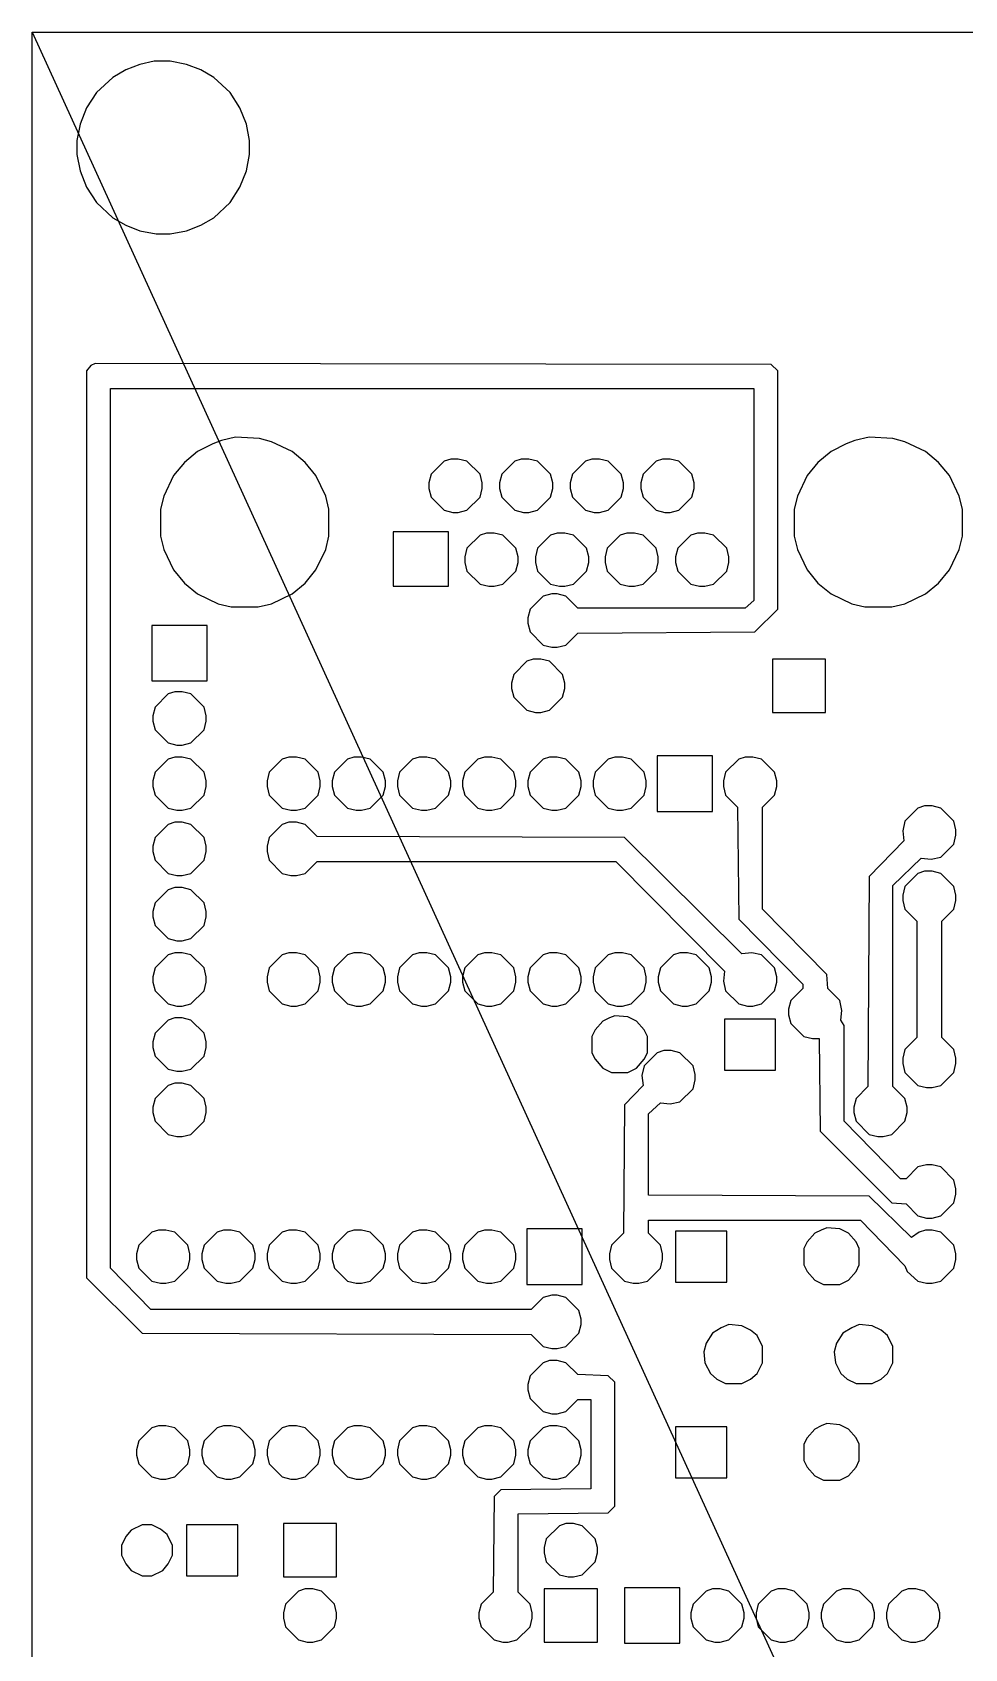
# Model space of a CAD drawing. Header units: millimetres. Extents: x 8 to 93, y 10 to 195.
# Drawn here: x 9 to 45.3, y 132.1 to 195 of the extents above; entities that cross this region are included whole.
import ezdxf

# ---------------------------------------------------------------- set-up
doc = ezdxf.new("R2010")
doc.units = ezdxf.units.MM
doc.layers.add('plocica', color=7, linetype='CONTINUOUS', lineweight=25, true_color=0x000000)
doc.layers.add('top', color=5, linetype='CONTINUOUS', lineweight=25, true_color=0x0000ff)

msp = doc.modelspace()

# ---------------------------------------------------------------- linework, layer by layer
at = {"layer": 'plocica'}
for p, q in [((9, 11), (9, 195)), ((9, 195), (93, 195)), ((9, 195), (93, 11))]:
    msp.add_line(p, q, dxfattribs=at)
at = {"layer": 'top'}
for points in [[(13.741, 193.88), (13.741, 193.88), (13.191, 193.753), (12.641, 193.541), (12.133, 193.245), (11.498, 192.652), (11.117, 192.06), (10.863, 191.425), (10.736, 190.79), (10.736, 190.239), (10.863, 189.604), (11.117, 188.969), (11.498, 188.377), (12.133, 187.784), (12.641, 187.488), (13.191, 187.276), (13.826, 187.149), (14.376, 187.149), (15.011, 187.276), (15.562, 187.488), (16.07, 187.784), (16.705, 188.377), (17.086, 188.969), (17.34, 189.604), (17.467, 190.239), (17.467, 190.79), (17.34, 191.425), (17.086, 192.06), (16.705, 192.652), (16.07, 193.245), (15.562, 193.541), (15.011, 193.753), (14.376, 193.88), (13.741, 193.88)], [(11.455, 182.111), (11.455, 182.111), (11.286, 182.027), (11.117, 181.815), (11.117, 146.509), (13.276, 144.35), (28.431, 144.308), (28.897, 143.842), (29.235, 143.757), (29.447, 143.757), (29.786, 143.842), (30.294, 144.35), (30.378, 144.689), (30.378, 144.9), (30.294, 145.239), (29.786, 145.747), (29.447, 145.832), (29.235, 145.832), (28.897, 145.747), (28.431, 145.281), (13.614, 145.281), (12.048, 146.89), (12.048, 181.138), (37.109, 181.138), (37.109, 172.883), (36.771, 172.586), (30.251, 172.586), (29.786, 173.052), (29.447, 173.137), (29.235, 173.137), (28.897, 173.052), (28.389, 172.544), (28.304, 172.205), (28.304, 171.994), (28.389, 171.655), (28.897, 171.147), (29.235, 171.062), (29.447, 171.062), (29.786, 171.147), (30.251, 171.613), (37.152, 171.655), (38.041, 172.544), (38.041, 181.815), (37.787, 182.069), (11.455, 182.111)], [(16.916, 179.233), (16.916, 179.233), (16.366, 179.106), (16.027, 178.979), (15.435, 178.682), (14.927, 178.259), (14.503, 177.751), (14.122, 176.947), (13.995, 176.439), (13.995, 175.38), (14.122, 174.872), (14.503, 174.068), (14.927, 173.56), (15.435, 173.137), (16.239, 172.756), (16.747, 172.629), (17.805, 172.629), (18.313, 172.756), (19.118, 173.137), (19.626, 173.56), (20.049, 174.068), (20.43, 174.872), (20.557, 175.38), (20.557, 176.439), (20.43, 176.947), (20.049, 177.751), (19.626, 178.259), (19.118, 178.682), (18.313, 179.063), (17.848, 179.19), (16.916, 179.233)], [(41.597, 179.233), (41.597, 179.233), (41.046, 179.106), (40.708, 178.979), (40.115, 178.682), (39.607, 178.259), (39.184, 177.751), (38.803, 176.947), (38.676, 176.439), (38.676, 175.38), (38.803, 174.872), (39.184, 174.068), (39.607, 173.56), (40.115, 173.137), (40.919, 172.756), (41.427, 172.629), (42.486, 172.629), (42.994, 172.756), (43.798, 173.137), (44.306, 173.56), (44.729, 174.068), (45.11, 174.872), (45.237, 175.38), (45.237, 176.439), (45.11, 176.947), (44.729, 177.751), (44.306, 178.259), (43.798, 178.682), (42.994, 179.063), (42.528, 179.19), (41.597, 179.233)], [(25.298, 178.386), (25.298, 178.386), (25.044, 178.301), (24.536, 177.793), (24.452, 177.455), (24.452, 177.243), (24.536, 176.904), (25.044, 176.396), (25.383, 176.312), (25.595, 176.312), (25.933, 176.396), (26.441, 176.904), (26.526, 177.243), (26.526, 177.455), (26.441, 177.793), (25.933, 178.301), (25.595, 178.386), (25.298, 178.386)], [(28.05, 178.386), (28.05, 178.386), (27.796, 178.301), (27.288, 177.793), (27.203, 177.455), (27.203, 177.243), (27.288, 176.904), (27.796, 176.396), (28.135, 176.312), (28.346, 176.312), (28.685, 176.396), (29.193, 176.904), (29.278, 177.243), (29.278, 177.455), (29.193, 177.793), (28.685, 178.301), (28.346, 178.386), (28.05, 178.386)], [(30.802, 178.386), (30.802, 178.386), (30.548, 178.301), (30.04, 177.793), (29.955, 177.455), (29.955, 177.243), (30.04, 176.904), (30.548, 176.396), (30.886, 176.312), (31.098, 176.312), (31.437, 176.396), (31.945, 176.904), (32.029, 177.243), (32.029, 177.455), (31.945, 177.793), (31.437, 178.301), (31.098, 178.386), (30.802, 178.386)], [(33.553, 178.386), (33.553, 178.386), (33.299, 178.301), (32.791, 177.793), (32.707, 177.455), (32.707, 177.243), (32.791, 176.904), (33.299, 176.396), (33.638, 176.312), (33.85, 176.312), (34.188, 176.396), (34.696, 176.904), (34.781, 177.243), (34.781, 177.455), (34.696, 177.793), (34.188, 178.301), (33.85, 178.386), (33.553, 178.386)], [(23.055, 175.55), (23.055, 175.55), (23.055, 173.433), (25.214, 173.433), (25.214, 175.55), (23.055, 175.55)], [(26.695, 175.507), (26.695, 175.507), (26.441, 175.423), (25.933, 174.915), (25.849, 174.576), (25.849, 174.364), (25.933, 174.026), (26.441, 173.518), (26.78, 173.433), (26.992, 173.433), (27.33, 173.518), (27.838, 174.026), (27.923, 174.364), (27.923, 174.576), (27.838, 174.915), (27.33, 175.423), (26.992, 175.507), (26.695, 175.507)], [(29.447, 175.507), (29.447, 175.507), (29.193, 175.423), (28.685, 174.915), (28.6, 174.576), (28.6, 174.364), (28.685, 174.026), (29.193, 173.518), (29.532, 173.433), (29.743, 173.433), (30.082, 173.518), (30.59, 174.026), (30.675, 174.364), (30.675, 174.576), (30.59, 174.915), (30.082, 175.423), (29.743, 175.507), (29.447, 175.507)], [(32.156, 175.507), (32.156, 175.507), (31.902, 175.423), (31.394, 174.915), (31.31, 174.576), (31.31, 174.364), (31.394, 174.026), (31.902, 173.518), (32.241, 173.433), (32.453, 173.433), (32.791, 173.518), (33.299, 174.026), (33.384, 174.364), (33.384, 174.576), (33.299, 174.915), (32.791, 175.423), (32.453, 175.507), (32.156, 175.507)], [(34.908, 175.507), (34.908, 175.507), (34.654, 175.423), (34.146, 174.915), (34.061, 174.576), (34.061, 174.364), (34.146, 174.026), (34.654, 173.518), (34.993, 173.433), (35.204, 173.433), (35.543, 173.518), (36.051, 174.026), (36.136, 174.364), (36.136, 174.576), (36.051, 174.915), (35.543, 175.423), (35.204, 175.507), (34.908, 175.507)], [(13.657, 171.909), (13.657, 171.909), (13.657, 169.75), (15.816, 169.75), (15.816, 171.909), (13.657, 171.909)], [(28.516, 170.597), (28.516, 170.597), (28.262, 170.512), (27.754, 170.004), (27.669, 169.665), (27.669, 169.454), (27.754, 169.115), (28.262, 168.607), (28.6, 168.522), (28.812, 168.522), (29.151, 168.607), (29.659, 169.115), (29.743, 169.454), (29.743, 169.665), (29.659, 170.004), (29.151, 170.512), (28.812, 170.597), (28.516, 170.597)], [(37.829, 170.597), (37.829, 170.597), (37.829, 168.522), (39.903, 168.522), (39.903, 170.597), (37.829, 170.597)], [(14.546, 169.327), (14.546, 169.327), (14.292, 169.242), (13.784, 168.734), (13.699, 168.395), (13.699, 168.184), (13.784, 167.845), (14.292, 167.337), (14.63, 167.252), (14.842, 167.252), (15.181, 167.337), (15.689, 167.845), (15.773, 168.184), (15.773, 168.395), (15.689, 168.734), (15.181, 169.242), (14.842, 169.327), (14.546, 169.327)], [(14.546, 166.787), (14.546, 166.787), (14.292, 166.702), (13.784, 166.194), (13.699, 165.855), (13.699, 165.644), (13.784, 165.305), (14.292, 164.797), (14.63, 164.712), (14.842, 164.712), (15.181, 164.797), (15.689, 165.305), (15.773, 165.644), (15.773, 165.855), (15.689, 166.194), (15.181, 166.702), (14.842, 166.787), (14.546, 166.787)], [(18.991, 166.787), (18.991, 166.787), (18.737, 166.702), (18.229, 166.194), (18.144, 165.855), (18.144, 165.644), (18.229, 165.305), (18.737, 164.797), (19.075, 164.712), (19.287, 164.712), (19.626, 164.797), (20.134, 165.305), (20.218, 165.644), (20.218, 165.855), (20.134, 166.194), (19.626, 166.702), (19.287, 166.787), (18.991, 166.787)], [(21.531, 166.787), (21.531, 166.787), (21.277, 166.702), (20.769, 166.194), (20.684, 165.855), (20.684, 165.644), (20.769, 165.305), (21.277, 164.797), (21.615, 164.712), (21.827, 164.712), (22.166, 164.797), (22.674, 165.305), (22.758, 165.644), (22.758, 165.855), (22.674, 166.194), (22.166, 166.702), (21.827, 166.787), (21.531, 166.787)], [(24.071, 166.787), (24.071, 166.787), (23.817, 166.702), (23.309, 166.194), (23.224, 165.855), (23.224, 165.644), (23.309, 165.305), (23.817, 164.797), (24.155, 164.712), (24.367, 164.712), (24.706, 164.797), (25.214, 165.305), (25.298, 165.644), (25.298, 165.855), (25.214, 166.194), (24.706, 166.702), (24.367, 166.787), (24.071, 166.787)], [(26.611, 166.787), (26.611, 166.787), (26.357, 166.702), (25.849, 166.194), (25.764, 165.855), (25.764, 165.644), (25.849, 165.305), (26.357, 164.797), (26.695, 164.712), (26.907, 164.712), (27.246, 164.797), (27.754, 165.305), (27.838, 165.644), (27.838, 165.855), (27.754, 166.194), (27.246, 166.702), (26.907, 166.787), (26.611, 166.787)], [(29.151, 166.787), (29.151, 166.787), (28.897, 166.702), (28.389, 166.194), (28.304, 165.855), (28.304, 165.644), (28.389, 165.305), (28.897, 164.797), (29.235, 164.712), (29.447, 164.712), (29.786, 164.797), (30.294, 165.305), (30.378, 165.644), (30.378, 165.855), (30.294, 166.194), (29.786, 166.702), (29.447, 166.787), (29.151, 166.787)], [(31.691, 166.787), (31.691, 166.787), (31.437, 166.702), (30.929, 166.194), (30.844, 165.855), (30.844, 165.644), (30.929, 165.305), (31.437, 164.797), (31.775, 164.712), (31.987, 164.712), (32.326, 164.797), (32.834, 165.305), (32.918, 165.644), (32.918, 165.855), (32.834, 166.194), (32.326, 166.702), (31.987, 166.787), (31.691, 166.787)], [(33.342, 166.829), (33.342, 166.829), (33.342, 164.67), (35.501, 164.67), (35.501, 166.829), (33.342, 166.829)], [(36.771, 166.787), (36.771, 166.787), (36.517, 166.702), (36.009, 166.194), (35.924, 165.855), (35.924, 165.644), (36.009, 165.305), (36.474, 164.839), (36.517, 160.479), (39.014, 157.939), (39.014, 157.77), (38.549, 157.304), (38.464, 156.965), (38.464, 156.754), (38.549, 156.415), (39.057, 155.907), (39.395, 155.822), (39.649, 155.822), (39.692, 152.224), (42.486, 149.43), (43.036, 149.388), (43.502, 148.922), (43.84, 148.837), (44.052, 148.837), (44.391, 148.922), (44.899, 149.43), (44.983, 149.769), (44.983, 149.98), (44.899, 150.319), (44.391, 150.827), (44.052, 150.912), (43.84, 150.912), (43.502, 150.827), (43.036, 150.361), (42.824, 150.361), (40.623, 152.605), (40.623, 156.33), (40.496, 156.542), (40.538, 156.923), (40.454, 157.304), (39.988, 157.77), (39.946, 158.32), (37.448, 160.86), (37.448, 164.839), (37.914, 165.305), (37.998, 165.644), (37.998, 165.855), (37.914, 166.194), (37.406, 166.702), (37.067, 166.787), (36.771, 166.787)], [(43.756, 164.882), (43.756, 164.882), (43.502, 164.797), (42.994, 164.289), (42.909, 163.908), (42.951, 163.527), (41.597, 162.13), (41.554, 153.96), (41.089, 153.494), (41.004, 153.155), (41.004, 152.944), (41.089, 152.605), (41.597, 152.097), (41.935, 152.012), (42.147, 152.012), (42.486, 152.097), (42.994, 152.605), (43.078, 152.944), (43.078, 153.155), (42.994, 153.494), (42.528, 153.96), (42.528, 161.791), (43.629, 162.85), (44.01, 162.807), (44.391, 162.892), (44.899, 163.4), (44.983, 163.739), (44.983, 163.95), (44.899, 164.289), (44.391, 164.797), (44.052, 164.882), (43.756, 164.882)], [(14.546, 164.247), (14.546, 164.247), (14.292, 164.162), (13.784, 163.654), (13.699, 163.315), (13.699, 163.104), (13.784, 162.765), (14.292, 162.257), (14.63, 162.172), (14.842, 162.172), (15.181, 162.257), (15.689, 162.765), (15.773, 163.104), (15.773, 163.315), (15.689, 163.654), (15.181, 164.162), (14.842, 164.247), (14.546, 164.247)], [(18.991, 164.247), (18.991, 164.247), (18.737, 164.162), (18.229, 163.654), (18.144, 163.315), (18.144, 163.104), (18.229, 162.765), (18.737, 162.257), (19.075, 162.172), (19.287, 162.172), (19.626, 162.257), (20.091, 162.723), (31.733, 162.723), (35.966, 158.447), (35.924, 158.066), (36.009, 157.685), (36.517, 157.177), (36.855, 157.092), (37.067, 157.092), (37.406, 157.177), (37.914, 157.685), (37.998, 158.024), (37.998, 158.235), (37.914, 158.574), (37.406, 159.082), (37.025, 159.167), (36.644, 159.124), (32.072, 163.654), (20.091, 163.696), (19.626, 164.162), (19.287, 164.247), (18.991, 164.247)], [(43.756, 162.342), (43.756, 162.342), (43.502, 162.257), (42.994, 161.749), (42.909, 161.41), (42.909, 161.199), (42.994, 160.86), (43.459, 160.394), (43.459, 155.865), (42.994, 155.399), (42.909, 155.06), (42.909, 154.849), (42.994, 154.51), (43.502, 154.002), (43.84, 153.917), (44.052, 153.917), (44.391, 154.002), (44.899, 154.51), (44.983, 154.849), (44.983, 155.06), (44.899, 155.399), (44.433, 155.865), (44.433, 160.394), (44.899, 160.86), (44.983, 161.199), (44.983, 161.41), (44.899, 161.749), (44.391, 162.257), (44.052, 162.342), (43.756, 162.342)], [(14.546, 161.707), (14.546, 161.707), (14.292, 161.622), (13.784, 161.114), (13.699, 160.775), (13.699, 160.564), (13.784, 160.225), (14.292, 159.717), (14.63, 159.632), (14.842, 159.632), (15.181, 159.717), (15.689, 160.225), (15.773, 160.564), (15.773, 160.775), (15.689, 161.114), (15.181, 161.622), (14.842, 161.707), (14.546, 161.707)], [(14.546, 159.167), (14.546, 159.167), (14.292, 159.082), (13.784, 158.574), (13.699, 158.235), (13.699, 158.024), (13.784, 157.685), (14.292, 157.177), (14.63, 157.092), (14.842, 157.092), (15.181, 157.177), (15.689, 157.685), (15.773, 158.024), (15.773, 158.235), (15.689, 158.574), (15.181, 159.082), (14.842, 159.167), (14.546, 159.167)], [(18.991, 159.167), (18.991, 159.167), (18.737, 159.082), (18.229, 158.574), (18.144, 158.235), (18.144, 158.024), (18.229, 157.685), (18.737, 157.177), (19.075, 157.092), (19.287, 157.092), (19.626, 157.177), (20.134, 157.685), (20.218, 158.024), (20.218, 158.235), (20.134, 158.574), (19.626, 159.082), (19.287, 159.167), (18.991, 159.167)], [(21.531, 159.167), (21.531, 159.167), (21.277, 159.082), (20.769, 158.574), (20.684, 158.235), (20.684, 158.024), (20.769, 157.685), (21.277, 157.177), (21.615, 157.092), (21.827, 157.092), (22.166, 157.177), (22.674, 157.685), (22.758, 158.024), (22.758, 158.235), (22.674, 158.574), (22.166, 159.082), (21.827, 159.167), (21.531, 159.167)], [(24.071, 159.167), (24.071, 159.167), (23.817, 159.082), (23.309, 158.574), (23.224, 158.235), (23.224, 158.024), (23.309, 157.685), (23.817, 157.177), (24.155, 157.092), (24.367, 157.092), (24.706, 157.177), (25.214, 157.685), (25.298, 158.024), (25.298, 158.235), (25.214, 158.574), (24.706, 159.082), (24.367, 159.167), (24.071, 159.167)], [(26.611, 159.167), (26.611, 159.167), (26.357, 159.082), (25.849, 158.574), (25.764, 158.235), (25.764, 158.024), (25.849, 157.685), (26.357, 157.177), (26.695, 157.092), (26.907, 157.092), (27.246, 157.177), (27.754, 157.685), (27.838, 158.024), (27.838, 158.235), (27.754, 158.574), (27.246, 159.082), (26.907, 159.167), (26.611, 159.167)], [(29.151, 159.167), (29.151, 159.167), (28.897, 159.082), (28.389, 158.574), (28.304, 158.235), (28.304, 158.024), (28.389, 157.685), (28.897, 157.177), (29.235, 157.092), (29.447, 157.092), (29.786, 157.177), (30.294, 157.685), (30.378, 158.024), (30.378, 158.235), (30.294, 158.574), (29.786, 159.082), (29.447, 159.167), (29.151, 159.167)], [(31.691, 159.167), (31.691, 159.167), (31.437, 159.082), (30.929, 158.574), (30.844, 158.235), (30.844, 158.024), (30.929, 157.685), (31.437, 157.177), (31.775, 157.092), (31.987, 157.092), (32.326, 157.177), (32.834, 157.685), (32.918, 158.024), (32.918, 158.235), (32.834, 158.574), (32.326, 159.082), (31.987, 159.167), (31.691, 159.167)], [(34.231, 159.167), (34.231, 159.167), (33.977, 159.082), (33.469, 158.574), (33.384, 158.235), (33.384, 158.024), (33.469, 157.685), (33.977, 157.177), (34.315, 157.092), (34.527, 157.092), (34.866, 157.177), (35.374, 157.685), (35.458, 158.024), (35.458, 158.235), (35.374, 158.574), (34.866, 159.082), (34.527, 159.167), (34.231, 159.167)], [(31.691, 156.711), (31.691, 156.711), (31.479, 156.627), (31.225, 156.5), (30.929, 156.161), (30.802, 155.907), (30.802, 155.272), (30.929, 155.018), (31.225, 154.679), (31.564, 154.51), (32.199, 154.51), (32.537, 154.679), (32.834, 155.018), (32.961, 155.272), (32.961, 155.907), (32.834, 156.161), (32.537, 156.5), (32.199, 156.669), (31.691, 156.711)], [(14.546, 156.627), (14.546, 156.627), (14.292, 156.542), (13.784, 156.034), (13.699, 155.695), (13.699, 155.484), (13.784, 155.145), (14.292, 154.637), (14.63, 154.552), (14.842, 154.552), (15.181, 154.637), (15.689, 155.145), (15.773, 155.484), (15.773, 155.695), (15.689, 156.034), (15.181, 156.542), (14.842, 156.627), (14.546, 156.627)], [(35.966, 156.584), (35.966, 156.584), (35.966, 154.595), (37.956, 154.595), (37.956, 156.584), (35.966, 156.584)], [(33.596, 155.357), (33.596, 155.357), (33.342, 155.272), (32.834, 154.764), (32.749, 154.383), (32.791, 154.002), (32.072, 153.24), (32.029, 148.245), (31.564, 147.779), (31.479, 147.44), (31.479, 147.229), (31.564, 146.89), (32.072, 146.382), (32.41, 146.297), (32.622, 146.297), (32.961, 146.382), (33.469, 146.89), (33.553, 147.229), (33.553, 147.44), (33.469, 147.779), (33.003, 148.245), (33.003, 148.753), (41.258, 148.753), (42.994, 146.975), (43.078, 146.763), (43.502, 146.382), (43.84, 146.297), (44.052, 146.297), (44.391, 146.382), (44.899, 146.89), (44.983, 147.229), (44.983, 147.44), (44.899, 147.779), (44.391, 148.287), (44.052, 148.372), (43.798, 148.372), (43.544, 148.287), (43.248, 148.075), (41.597, 149.684), (33.003, 149.726), (33.003, 152.901), (33.469, 153.325), (33.85, 153.282), (34.231, 153.367), (34.739, 153.875), (34.823, 154.214), (34.823, 154.425), (34.739, 154.764), (34.231, 155.272), (33.892, 155.357), (33.596, 155.357)], [(14.546, 154.087), (14.546, 154.087), (14.292, 154.002), (13.784, 153.494), (13.699, 153.155), (13.699, 152.944), (13.784, 152.605), (14.292, 152.097), (14.63, 152.012), (14.842, 152.012), (15.181, 152.097), (15.689, 152.605), (15.773, 152.944), (15.773, 153.155), (15.689, 153.494), (15.181, 154.002), (14.842, 154.087), (14.546, 154.087)], [(13.911, 148.372), (13.911, 148.372), (13.657, 148.287), (13.149, 147.779), (13.064, 147.44), (13.064, 147.229), (13.149, 146.89), (13.657, 146.382), (13.995, 146.297), (14.207, 146.297), (14.546, 146.382), (15.054, 146.89), (15.138, 147.229), (15.138, 147.44), (15.054, 147.779), (14.546, 148.287), (14.207, 148.372), (13.911, 148.372)], [(16.451, 148.372), (16.451, 148.372), (16.197, 148.287), (15.689, 147.779), (15.604, 147.44), (15.604, 147.229), (15.689, 146.89), (16.197, 146.382), (16.535, 146.297), (16.747, 146.297), (17.086, 146.382), (17.594, 146.89), (17.678, 147.229), (17.678, 147.44), (17.594, 147.779), (17.086, 148.287), (16.747, 148.372), (16.451, 148.372)], [(18.991, 148.372), (18.991, 148.372), (18.737, 148.287), (18.229, 147.779), (18.144, 147.44), (18.144, 147.229), (18.229, 146.89), (18.737, 146.382), (19.075, 146.297), (19.287, 146.297), (19.626, 146.382), (20.134, 146.89), (20.218, 147.229), (20.218, 147.44), (20.134, 147.779), (19.626, 148.287), (19.287, 148.372), (18.991, 148.372)], [(21.531, 148.372), (21.531, 148.372), (21.277, 148.287), (20.769, 147.779), (20.684, 147.44), (20.684, 147.229), (20.769, 146.89), (21.277, 146.382), (21.615, 146.297), (21.827, 146.297), (22.166, 146.382), (22.674, 146.89), (22.758, 147.229), (22.758, 147.44), (22.674, 147.779), (22.166, 148.287), (21.827, 148.372), (21.531, 148.372)], [(24.071, 148.372), (24.071, 148.372), (23.817, 148.287), (23.309, 147.779), (23.224, 147.44), (23.224, 147.229), (23.309, 146.89), (23.817, 146.382), (24.155, 146.297), (24.367, 146.297), (24.706, 146.382), (25.214, 146.89), (25.298, 147.229), (25.298, 147.44), (25.214, 147.779), (24.706, 148.287), (24.367, 148.372), (24.071, 148.372)], [(26.611, 148.372), (26.611, 148.372), (26.357, 148.287), (25.849, 147.779), (25.764, 147.44), (25.764, 147.229), (25.849, 146.89), (26.357, 146.382), (26.695, 146.297), (26.907, 146.297), (27.246, 146.382), (27.754, 146.89), (27.838, 147.229), (27.838, 147.44), (27.754, 147.779), (27.246, 148.287), (26.907, 148.372), (26.611, 148.372)], [(28.262, 148.414), (28.262, 148.414), (28.262, 146.255), (30.421, 146.255), (30.421, 148.414), (28.262, 148.414)], [(34.061, 148.329), (34.061, 148.329), (34.061, 146.34), (36.051, 146.34), (36.051, 148.329), (34.061, 148.329)], [(39.946, 148.456), (39.946, 148.456), (39.734, 148.372), (39.48, 148.245), (39.184, 147.906), (39.057, 147.652), (39.057, 147.017), (39.184, 146.763), (39.48, 146.424), (39.819, 146.255), (40.454, 146.255), (40.792, 146.424), (41.089, 146.763), (41.216, 147.017), (41.216, 147.652), (41.089, 147.906), (40.792, 148.245), (40.454, 148.414), (39.946, 148.456)], [(36.136, 144.689), (36.136, 144.689), (35.839, 144.562), (35.501, 144.35), (35.247, 143.969), (35.162, 143.63), (35.204, 143.207), (35.416, 142.784), (35.67, 142.572), (36.009, 142.403), (36.644, 142.403), (36.982, 142.572), (37.236, 142.784), (37.448, 143.207), (37.448, 143.842), (37.236, 144.265), (36.982, 144.477), (36.644, 144.646), (36.136, 144.689)], [(41.216, 144.689), (41.216, 144.689), (40.919, 144.562), (40.581, 144.35), (40.327, 143.969), (40.242, 143.63), (40.284, 143.207), (40.496, 142.784), (40.75, 142.572), (41.089, 142.403), (41.724, 142.403), (42.062, 142.572), (42.316, 142.784), (42.528, 143.207), (42.528, 143.842), (42.316, 144.265), (42.062, 144.477), (41.724, 144.646), (41.216, 144.689)], [(29.151, 143.292), (29.151, 143.292), (28.897, 143.207), (28.389, 142.699), (28.304, 142.36), (28.304, 142.149), (28.389, 141.81), (28.897, 141.302), (29.235, 141.217), (29.447, 141.217), (29.786, 141.302), (30.251, 141.768), (30.759, 141.768), (30.759, 138.296), (27.246, 138.254), (26.992, 138), (26.949, 134.275), (26.484, 133.809), (26.399, 133.47), (26.399, 133.259), (26.484, 132.92), (26.992, 132.412), (27.33, 132.327), (27.542, 132.327), (27.881, 132.412), (28.389, 132.92), (28.473, 133.259), (28.473, 133.47), (28.389, 133.809), (27.923, 134.275), (27.923, 137.323), (31.437, 137.365), (31.691, 137.619), (31.691, 142.445), (31.437, 142.699), (30.251, 142.741), (29.786, 143.207), (29.447, 143.292), (29.151, 143.292)], [(13.911, 140.752), (13.911, 140.752), (13.657, 140.667), (13.149, 140.159), (13.064, 139.82), (13.064, 139.609), (13.149, 139.27), (13.657, 138.762), (13.995, 138.677), (14.207, 138.677), (14.546, 138.762), (15.054, 139.27), (15.138, 139.609), (15.138, 139.82), (15.054, 140.159), (14.546, 140.667), (14.207, 140.752), (13.911, 140.752)], [(16.451, 140.752), (16.451, 140.752), (16.197, 140.667), (15.689, 140.159), (15.604, 139.82), (15.604, 139.609), (15.689, 139.27), (16.197, 138.762), (16.535, 138.677), (16.747, 138.677), (17.086, 138.762), (17.594, 139.27), (17.678, 139.609), (17.678, 139.82), (17.594, 140.159), (17.086, 140.667), (16.747, 140.752), (16.451, 140.752)], [(18.991, 140.752), (18.991, 140.752), (18.737, 140.667), (18.229, 140.159), (18.144, 139.82), (18.144, 139.609), (18.229, 139.27), (18.737, 138.762), (19.075, 138.677), (19.287, 138.677), (19.626, 138.762), (20.134, 139.27), (20.218, 139.609), (20.218, 139.82), (20.134, 140.159), (19.626, 140.667), (19.287, 140.752), (18.991, 140.752)], [(21.531, 140.752), (21.531, 140.752), (21.277, 140.667), (20.769, 140.159), (20.684, 139.82), (20.684, 139.609), (20.769, 139.27), (21.277, 138.762), (21.615, 138.677), (21.827, 138.677), (22.166, 138.762), (22.674, 139.27), (22.758, 139.609), (22.758, 139.82), (22.674, 140.159), (22.166, 140.667), (21.827, 140.752), (21.531, 140.752)], [(24.071, 140.752), (24.071, 140.752), (23.817, 140.667), (23.309, 140.159), (23.224, 139.82), (23.224, 139.609), (23.309, 139.27), (23.817, 138.762), (24.155, 138.677), (24.367, 138.677), (24.706, 138.762), (25.214, 139.27), (25.298, 139.609), (25.298, 139.82), (25.214, 140.159), (24.706, 140.667), (24.367, 140.752), (24.071, 140.752)], [(26.611, 140.752), (26.611, 140.752), (26.357, 140.667), (25.849, 140.159), (25.764, 139.82), (25.764, 139.609), (25.849, 139.27), (26.357, 138.762), (26.695, 138.677), (26.907, 138.677), (27.246, 138.762), (27.754, 139.27), (27.838, 139.609), (27.838, 139.82), (27.754, 140.159), (27.246, 140.667), (26.907, 140.752), (26.611, 140.752)], [(29.151, 140.752), (29.151, 140.752), (28.897, 140.667), (28.389, 140.159), (28.304, 139.82), (28.304, 139.609), (28.389, 139.27), (28.897, 138.762), (29.235, 138.677), (29.447, 138.677), (29.786, 138.762), (30.294, 139.27), (30.378, 139.609), (30.378, 139.82), (30.294, 140.159), (29.786, 140.667), (29.447, 140.752), (29.151, 140.752)], [(34.061, 140.709), (34.061, 140.709), (34.061, 138.72), (36.051, 138.72), (36.051, 140.709), (34.061, 140.709)], [(39.946, 140.836), (39.946, 140.836), (39.734, 140.752), (39.48, 140.625), (39.184, 140.286), (39.057, 140.032), (39.057, 139.397), (39.184, 139.143), (39.48, 138.804), (39.819, 138.635), (40.454, 138.635), (40.792, 138.804), (41.089, 139.143), (41.216, 139.397), (41.216, 140.032), (41.089, 140.286), (40.792, 140.625), (40.454, 140.794), (39.946, 140.836)], [(13.276, 136.899), (13.276, 136.899), (12.852, 136.688), (12.641, 136.434), (12.471, 136.095), (12.471, 135.714), (12.641, 135.375), (12.852, 135.121), (13.276, 134.91), (13.657, 134.91), (14.08, 135.121), (14.292, 135.375), (14.461, 135.714), (14.461, 136.095), (14.249, 136.518), (13.995, 136.73), (13.657, 136.899), (13.276, 136.899)], [(15.011, 136.899), (15.011, 136.899), (15.011, 134.91), (17.001, 134.91), (17.001, 136.899), (15.011, 136.899)], [(18.779, 136.942), (18.779, 136.942), (18.779, 134.867), (20.853, 134.867), (20.853, 136.942), (18.779, 136.942)], [(29.786, 136.942), (29.786, 136.942), (29.532, 136.857), (29.024, 136.349), (28.939, 136.01), (28.939, 135.799), (29.024, 135.46), (29.532, 134.952), (29.87, 134.867), (30.082, 134.867), (30.421, 134.952), (30.929, 135.46), (31.013, 135.799), (31.013, 136.01), (30.929, 136.349), (30.421, 136.857), (30.082, 136.942), (29.786, 136.942)], [(19.626, 134.402), (19.626, 134.402), (19.372, 134.317), (18.864, 133.809), (18.779, 133.47), (18.779, 133.259), (18.864, 132.92), (19.372, 132.412), (19.71, 132.327), (19.922, 132.327), (20.261, 132.412), (20.769, 132.92), (20.853, 133.259), (20.853, 133.47), (20.769, 133.809), (20.261, 134.317), (19.922, 134.402), (19.626, 134.402)], [(28.939, 134.402), (28.939, 134.402), (28.939, 132.327), (31.013, 132.327), (31.013, 134.402), (28.939, 134.402)], [(32.072, 134.444), (32.072, 134.444), (32.072, 132.285), (34.231, 132.285), (34.231, 134.444), (32.072, 134.444)], [(35.501, 134.402), (35.501, 134.402), (35.247, 134.317), (34.739, 133.809), (34.654, 133.47), (34.654, 133.259), (34.739, 132.92), (35.247, 132.412), (35.585, 132.327), (35.797, 132.327), (36.136, 132.412), (36.644, 132.92), (36.728, 133.259), (36.728, 133.47), (36.644, 133.809), (36.136, 134.317), (35.797, 134.402), (35.501, 134.402)], [(38.041, 134.402), (38.041, 134.402), (37.787, 134.317), (37.279, 133.809), (37.194, 133.47), (37.194, 133.259), (37.279, 132.92), (37.787, 132.412), (38.125, 132.327), (38.337, 132.327), (38.676, 132.412), (39.184, 132.92), (39.268, 133.259), (39.268, 133.47), (39.184, 133.809), (38.676, 134.317), (38.337, 134.402), (38.041, 134.402)], [(40.581, 134.402), (40.581, 134.402), (40.327, 134.317), (39.819, 133.809), (39.734, 133.47), (39.734, 133.259), (39.819, 132.92), (40.327, 132.412), (40.665, 132.327), (40.877, 132.327), (41.216, 132.412), (41.724, 132.92), (41.808, 133.259), (41.808, 133.47), (41.724, 133.809), (41.216, 134.317), (40.877, 134.402), (40.581, 134.402)], [(43.121, 134.402), (43.121, 134.402), (42.867, 134.317), (42.359, 133.809), (42.274, 133.47), (42.274, 133.259), (42.359, 132.92), (42.867, 132.412), (43.205, 132.327), (43.417, 132.327), (43.756, 132.412), (44.264, 132.92), (44.348, 133.259), (44.348, 133.47), (44.264, 133.809), (43.756, 134.317), (43.417, 134.402), (43.121, 134.402)]]:
    msp.add_lwpolyline(points, dxfattribs=at)

doc.saveas('drawing.dxf')
